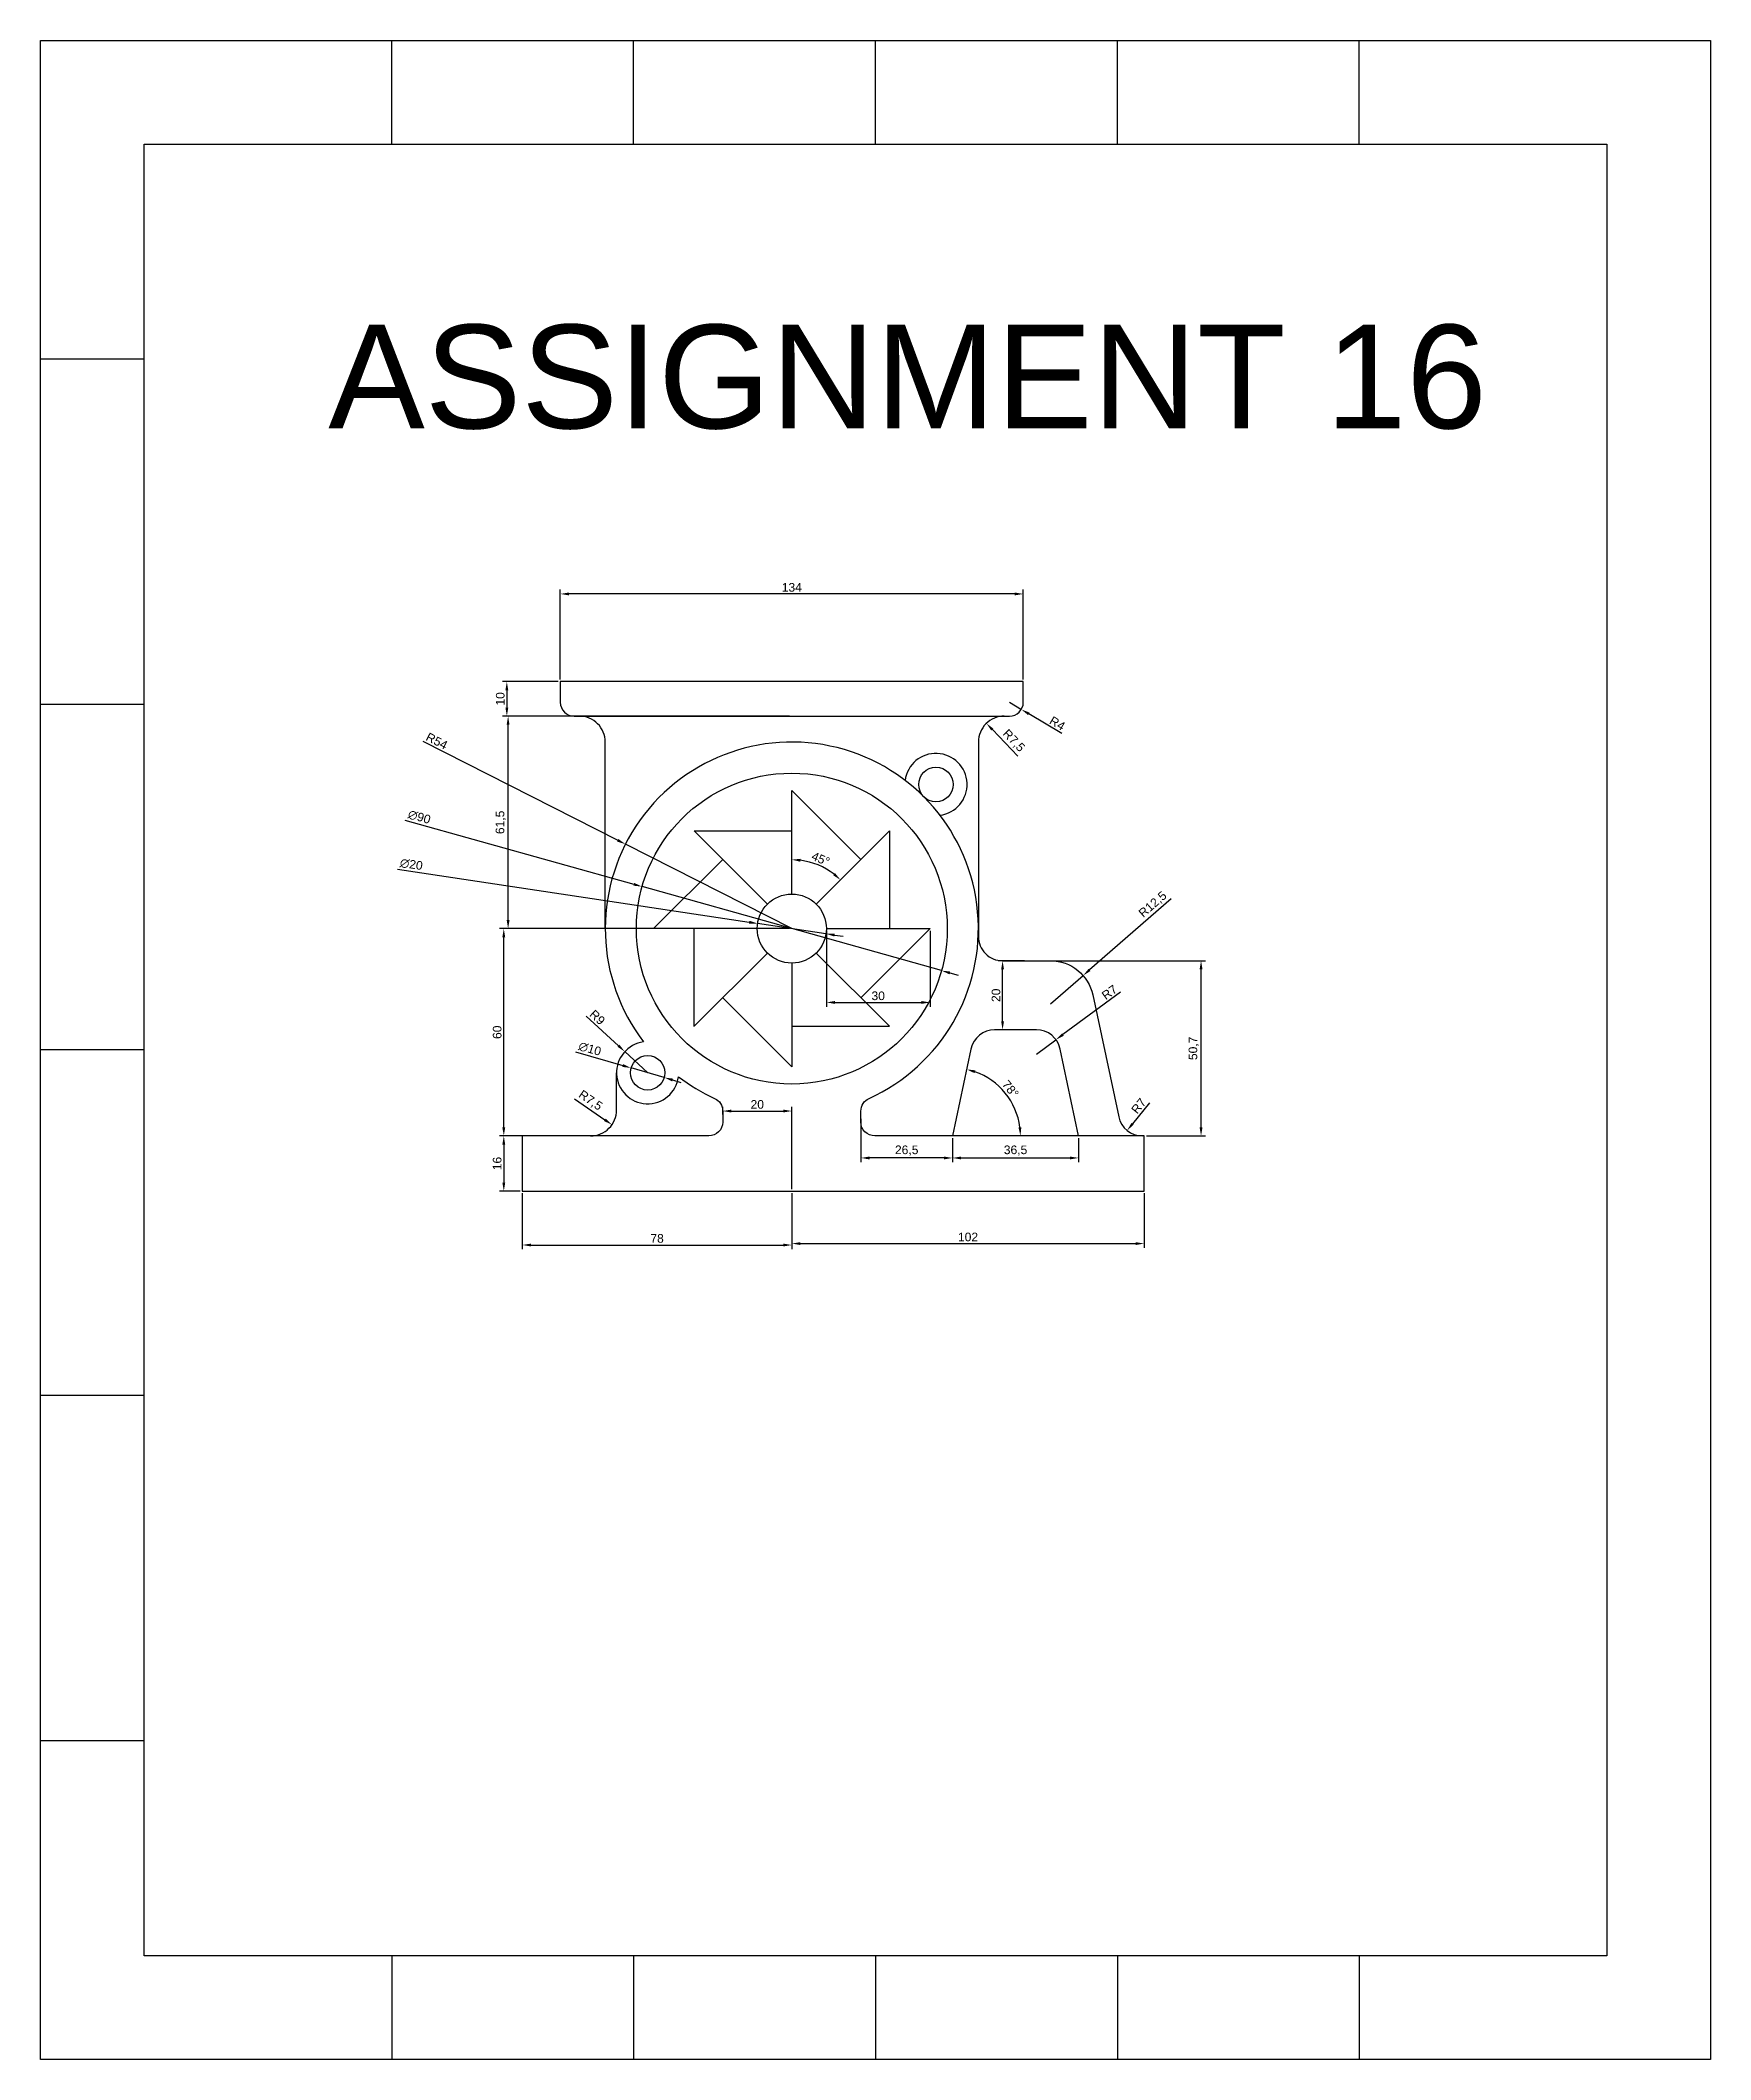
# Model space of a CAD drawing. Header units: millimetres. Extents: x 400 to 884, y 105 to 689.
import ezdxf

# ---------------------------------------------------------------- set-up
doc = ezdxf.new("R2010")
doc.units = ezdxf.units.MM
doc.layers.get('0').update_dxf_attribs({"color": 60})
for name, color, linetype in [('Layer1', 10, 'Continuous'), ('Layer4', 100, 'Continuous'), ('Layer5', 241, 'Continuous')]:
    doc.layers.add(name, color=color, linetype=linetype)
doc.layers.add('Layer6', color=7, linetype='Continuous', true_color=0xfeb79c)
doc.layers.add('Layer7', color=7, linetype='Continuous', true_color=0xb5d3e5)
doc.styles.get("Standard").update_dxf_attribs({"font": 'arial.ttf'})
doc.dimstyles.new('ISO-25', dxfattribs={"dimtxt": 2.5, "dimasz": 2.5, "dimexe": 1.25, "dimexo": 0.625, "dimtad": 1, "dimtxsty": 'Standard', "dimcen": 2.5, "dimadec": 0, "dimazin": 0, "dimtfac": 1, "dimtmove": 0, "dimatfit": 3, "dimfxl": 1, "dimarcsym": 0})

# ---------------------------------------------------------------- blocks, each defined once
blk = doc.blocks.new('*U1')
at = {"layer": 'Layer5'}
blk.add_line((0, -15), (0, 15), dxfattribs=at)
blk = doc.blocks.new('*U2')
at = {"layer": 'Layer5', "color": 0, "linetype": 'ByBlock', "lineweight": -2, "transparency": 16777216}
blk.add_blockref('*U1', (617.64, 470.65), dxfattribs=at)
for p, rotation in [((599.96, 463.33), 45.00000000000001), ((635.32, 463.33), 315.0000000000001), ((592.64, 445.65), 90), ((642.64, 445.65), 270), ((599.96, 427.98), 135), ((635.32, 427.98), 225.0000000000001), ((617.64, 420.65), 180)]:
    blk.add_blockref('*U1', p, dxfattribs=dict(at, rotation=rotation))
blk = doc.blocks.new('*U3')
at = {"layer": 'Layer5'}
blk.add_line((-14.14, 0), (14.14, 0), dxfattribs=at)
blk = doc.blocks.new('*U4')
at = {"layer": 'Layer5', "color": 0, "linetype": 'ByBlock', "lineweight": -2, "transparency": 16777216}
for p, rotation in [((627.64, 475.65), 314.9999999999999), ((645.92, 459.8), 270), ((587.64, 455.65), 44.99999999999999), ((589.36, 431.51), 90), ((647.64, 435.65), 225), ((607.64, 415.65), 135), ((631.78, 417.37), 180)]:
    blk.add_blockref('*U3', p, dxfattribs=dict(at, rotation=rotation))
blk.add_blockref('*U3', (603.5, 473.94), dxfattribs=at)
blk = doc.blocks.new('*D5')
at = {"layer": 'Defpoints', "color": 0, "lineweight": -2, "transparency": 16777216}
for p, q in [((550.64, 504), (550.64, 529.99)), ((682.14, 528.74), (553.14, 528.74)), ((684.64, 504), (684.64, 529.99))]:
    blk.add_line(p, q, dxfattribs=at)
at = {"layer": 'Defpoints', "color": 0, "transparency": 16777216}
for p in [(550.64, 528.74), (550.64, 503.37), (684.64, 503.37)]:
    blk.add_point(p, dxfattribs=at)
for points in [[(553.14, 529.16), (553.14, 528.33), (550.64, 528.74)], [(682.14, 529.16), (682.14, 528.33), (684.64, 528.74)]]:
    blk.add_solid(points, dxfattribs=at)
at = {"layer": 'Defpoints', "color": 0, "transparency": 16777216, "insert": (617.64, 530.64), "char_height": 2.5, "attachment_point": 5}
blk.add_mtext('134', dxfattribs=at)
blk = doc.blocks.new('*D6')
at = {"layer": 'Defpoints', "color": 0, "lineweight": -2, "transparency": 16777216}
for p, q in [((617.01, 493.37), (534.28, 493.37)), ((535.53, 434.37), (535.53, 490.87)), ((617.01, 431.87), (534.28, 431.87))]:
    blk.add_line(p, q, dxfattribs=at)
at = {"layer": 'Defpoints', "color": 0, "transparency": 16777216}
for p in [(535.53, 493.37), (617.64, 493.37), (617.64, 431.87)]:
    blk.add_point(p, dxfattribs=at)
for points in [[(535.11, 490.87), (535.94, 490.87), (535.53, 493.37)], [(535.11, 434.37), (535.94, 434.37), (535.53, 431.87)]]:
    blk.add_solid(points, dxfattribs=at)
at = {"layer": 'Defpoints', "color": 0, "transparency": 16777216, "insert": (533.4, 462.62), "char_height": 2.5, "attachment_point": 5, "rotation": 90}
blk.add_mtext('61,5', dxfattribs=at)
blk = doc.blocks.new('*D7')
at = {"layer": 'Defpoints', "color": 0, "lineweight": -2, "transparency": 16777216}
for p, q in [((617.01, 431.87), (533.03, 431.87)), ((534.28, 374.37), (534.28, 429.37)), ((566.01, 371.87), (533.03, 371.87))]:
    blk.add_line(p, q, dxfattribs=at)
at = {"layer": 'Defpoints', "color": 0, "transparency": 16777216}
for p in [(534.28, 431.87), (617.64, 431.87), (566.64, 371.87)]:
    blk.add_point(p, dxfattribs=at)
for points in [[(533.86, 429.37), (534.69, 429.37), (534.28, 431.87)], [(533.86, 374.37), (534.69, 374.37), (534.28, 371.87)]]:
    blk.add_solid(points, dxfattribs=at)
at = {"layer": 'Defpoints', "color": 0, "transparency": 16777216, "insert": (532.37, 401.87), "char_height": 2.5, "attachment_point": 5, "rotation": 90}
blk.add_mtext('60', dxfattribs=at)
blk = doc.blocks.new('*D8')
at = {"layer": 'Defpoints', "color": 0, "lineweight": -2, "transparency": 16777216}
for p, q in [((539.01, 371.87), (533.03, 371.87)), ((534.28, 369.37), (534.28, 358.37)), ((539.01, 355.87), (533.03, 355.87))]:
    blk.add_line(p, q, dxfattribs=at)
at = {"layer": 'Defpoints', "color": 0, "transparency": 16777216}
for p in [(539.64, 371.87), (534.28, 355.87), (539.64, 355.87)]:
    blk.add_point(p, dxfattribs=at)
for points in [[(533.86, 369.37), (534.69, 369.37), (534.28, 371.87)], [(533.86, 358.37), (534.69, 358.37), (534.28, 355.87)]]:
    blk.add_solid(points, dxfattribs=at)
at = {"layer": 'Defpoints', "color": 0, "transparency": 16777216, "insert": (532.37, 363.87), "char_height": 2.5, "attachment_point": 5, "rotation": 90}
blk.add_mtext('16', dxfattribs=at)
blk = doc.blocks.new('*D9')
at = {"layer": 'Defpoints', "color": 0, "lineweight": -2, "transparency": 16777216}
for p, q in [((539.64, 355.25), (539.64, 339.04)), ((617.64, 355.25), (617.64, 339.04)), ((542.14, 340.29), (615.14, 340.29))]:
    blk.add_line(p, q, dxfattribs=at)
at = {"layer": 'Defpoints', "color": 0, "transparency": 16777216}
for p in [(539.64, 355.87), (617.64, 355.87), (617.64, 340.29)]:
    blk.add_point(p, dxfattribs=at)
for points in [[(542.14, 340.7), (542.14, 339.87), (539.64, 340.29)], [(615.14, 340.7), (615.14, 339.87), (617.64, 340.29)]]:
    blk.add_solid(points, dxfattribs=at)
at = {"layer": 'Defpoints', "color": 0, "transparency": 16777216, "insert": (578.64, 342.19), "char_height": 2.5, "attachment_point": 5}
blk.add_mtext('78', dxfattribs=at)
blk = doc.blocks.new('*D10')
at = {"layer": 'Defpoints', "color": 0, "lineweight": -2, "transparency": 16777216}
for p, q in [((617.64, 355.25), (617.64, 339.45)), ((719.64, 355.25), (719.64, 339.45)), ((620.14, 340.7), (717.14, 340.7))]:
    blk.add_line(p, q, dxfattribs=at)
at = {"layer": 'Defpoints', "color": 0, "transparency": 16777216}
for p in [(617.64, 355.87), (719.64, 355.87), (719.64, 340.7)]:
    blk.add_point(p, dxfattribs=at)
for points in [[(620.14, 341.12), (620.14, 340.29), (617.64, 340.7)], [(717.14, 341.12), (717.14, 340.29), (719.64, 340.7)]]:
    blk.add_solid(points, dxfattribs=at)
at = {"layer": 'Defpoints', "color": 0, "transparency": 16777216, "insert": (668.64, 342.6), "char_height": 2.5, "attachment_point": 5}
blk.add_mtext('102', dxfattribs=at)
blk = doc.blocks.new('*D11')
at = {"layer": 'Defpoints', "color": 0, "lineweight": -2, "transparency": 16777216}
for p, q in [((637.64, 376.85), (637.64, 364.24)), ((664.14, 371.25), (664.14, 364.24)), ((661.64, 365.49), (640.14, 365.49))]:
    blk.add_line(p, q, dxfattribs=at)
at = {"layer": 'Defpoints', "color": 0, "transparency": 16777216}
for p in [(637.64, 377.47), (664.14, 371.87), (637.64, 365.49)]:
    blk.add_point(p, dxfattribs=at)
for points in [[(640.14, 365.9), (640.14, 365.07), (637.64, 365.49)], [(661.64, 365.9), (661.64, 365.07), (664.14, 365.49)]]:
    blk.add_solid(points, dxfattribs=at)
at = {"layer": 'Defpoints', "color": 0, "transparency": 16777216, "insert": (650.89, 367.61), "char_height": 2.5, "attachment_point": 5}
blk.add_mtext('26,5', dxfattribs=at)
blk = doc.blocks.new('*D12')
at = {"layer": 'Defpoints', "color": 0, "lineweight": -2, "transparency": 16777216}
for p, q in [((664.14, 371.25), (664.14, 364.24)), ((700.64, 371.25), (700.64, 364.24)), ((666.64, 365.49), (698.14, 365.49))]:
    blk.add_line(p, q, dxfattribs=at)
at = {"layer": 'Defpoints', "color": 0, "transparency": 16777216}
for p in [(664.14, 371.87), (700.64, 371.87), (700.64, 365.49)]:
    blk.add_point(p, dxfattribs=at)
for points in [[(666.64, 365.9), (666.64, 365.07), (664.14, 365.49)], [(698.14, 365.9), (698.14, 365.07), (700.64, 365.49)]]:
    blk.add_solid(points, dxfattribs=at)
at = {"layer": 'Defpoints', "color": 0, "transparency": 16777216, "insert": (682.39, 367.61), "char_height": 2.5, "attachment_point": 5}
blk.add_mtext('36,5', dxfattribs=at)
blk = doc.blocks.new('*D13')
at = {"layer": 'Defpoints', "color": 0, "lineweight": -2, "transparency": 16777216}
blk.add_arc((664.14, 371.87), 19.68, 7.28398, 70.71602, dxfattribs=at)
at = {"layer": 'Defpoints', "color": 0, "transparency": 16777216}
for p in [(669.49, 397.03), (681.83, 380.5), (641.64, 371.87), (664.14, 371.87), (719.64, 371.87)]:
    blk.add_point(p, dxfattribs=at)
for points in [[(670.53, 390.04), (670.75, 390.85), (668.23, 391.12)], [(684.07, 374.39), (683.24, 374.34), (683.82, 371.87)]]:
    blk.add_solid(points, dxfattribs=at)
at = {"layer": 'Defpoints', "color": 0, "transparency": 16777216, "insert": (680.91, 385.45), "char_height": 2.5, "attachment_point": 5, "rotation": 309}
blk.add_mtext('78°', dxfattribs=at)
blk = doc.blocks.new('*D14')
at = {"layer": 'Defpoints', "color": 0, "lineweight": -2, "transparency": 16777216}
for p, q in [((510.82, 486.1), (567.26, 457.45)), ((617.64, 431.87), (569.49, 456.31))]:
    blk.add_line(p, q, dxfattribs=at)
at = {"layer": 'Defpoints', "color": 0, "transparency": 16777216}
for p in [(569.49, 456.31), (617.64, 431.87)]:
    blk.add_point(p, dxfattribs=at)
blk.add_solid([(567.45, 457.82), (567.07, 457.07), (569.49, 456.31)], dxfattribs=at)
at = {"layer": 'Defpoints', "color": 0, "transparency": 16777216, "insert": (514.89, 486.16), "char_height": 2.5, "attachment_point": 5, "rotation": 333.08555}
blk.add_mtext('R54', dxfattribs=at)
blk = doc.blocks.new('*D15')
at = {"layer": 'Defpoints', "color": 0, "lineweight": -2, "transparency": 16777216}
for p, q in [((505.66, 463.29), (571.91, 444.7)), ((660.97, 419.71), (574.31, 444.03)), ((663.37, 419.04), (665.78, 418.36))]:
    blk.add_line(p, q, dxfattribs=at)
at = {"layer": 'Defpoints', "color": 0, "transparency": 16777216}
for p in [(574.31, 444.03), (660.97, 419.71)]:
    blk.add_point(p, dxfattribs=at)
for points in [[(572.02, 445.1), (571.79, 444.3), (574.31, 444.03)], [(663.49, 419.44), (663.26, 418.64), (660.97, 419.71)]]:
    blk.add_solid(points, dxfattribs=at)
at = {"layer": 'Defpoints', "color": 0, "transparency": 16777216, "insert": (509.82, 464.17), "char_height": 2.5, "attachment_point": 5, "rotation": 344.326}
blk.add_mtext('∅90', dxfattribs=at)
blk = doc.blocks.new('*D16')
at = {"layer": 'Defpoints', "color": 0, "lineweight": -2, "transparency": 16777216}
for p, q in [((503.5, 449.06), (605.28, 433.73)), ((627.53, 430.38), (607.75, 433.36)), ((630, 430.01), (632.47, 429.64))]:
    blk.add_line(p, q, dxfattribs=at)
at = {"layer": 'Defpoints', "color": 0, "transparency": 16777216}
for p in [(607.75, 433.36), (627.53, 430.38)]:
    blk.add_point(p, dxfattribs=at)
for points in [[(605.34, 434.14), (605.22, 433.32), (607.75, 433.36)], [(630.06, 430.42), (629.94, 429.6), (627.53, 430.38)]]:
    blk.add_solid(points, dxfattribs=at)
at = {"layer": 'Defpoints', "color": 0, "transparency": 16777216, "insert": (507.52, 450.45), "char_height": 2.5, "attachment_point": 5, "rotation": 351.43389}
blk.add_mtext('∅20', dxfattribs=at)
blk = doc.blocks.new('*D17')
at = {"layer": 'Defpoints', "color": 0, "lineweight": -2, "transparency": 16777216}
blk.add_arc((617.64, 431.87), 19.94, 52.18644, 82.81356, dxfattribs=at)
at = {"layer": 'Defpoints', "color": 0, "transparency": 16777216}
for p in [(617.64, 471.87), (645.92, 460.16), (627.61, 449.14), (617.64, 441.87), (624.71, 438.94)]:
    blk.add_point(p, dxfattribs=at)
for points in [[(620.11, 451.24), (620.16, 452.08), (617.64, 451.82)], [(630.14, 447.94), (629.59, 447.32), (631.74, 445.97)]]:
    blk.add_solid(points, dxfattribs=at)
at = {"layer": 'Defpoints', "color": 0, "transparency": 16777216, "insert": (626, 452.05), "char_height": 2.5, "attachment_point": 5, "rotation": 337.5}
blk.add_mtext('45°', dxfattribs=at)
blk = doc.blocks.new('*D18')
at = {"layer": 'Defpoints', "color": 0, "lineweight": -2, "transparency": 16777216}
for p, q in [((627.64, 431.25), (627.64, 409.26)), ((657.64, 431.25), (657.64, 409.26)), ((630.14, 410.51), (655.14, 410.51))]:
    blk.add_line(p, q, dxfattribs=at)
at = {"layer": 'Defpoints', "color": 0, "transparency": 16777216}
for p in [(627.64, 431.87), (657.64, 431.87), (657.64, 410.51)]:
    blk.add_point(p, dxfattribs=at)
for points in [[(630.14, 410.92), (630.14, 410.09), (627.64, 410.51)], [(655.14, 410.92), (655.14, 410.09), (657.64, 410.51)]]:
    blk.add_solid(points, dxfattribs=at)
at = {"layer": 'Defpoints', "color": 0, "transparency": 16777216, "insert": (642.64, 412.41), "char_height": 2.5, "attachment_point": 5}
blk.add_mtext('30', dxfattribs=at)
blk = doc.blocks.new('*D19')
at = {"layer": 'Defpoints', "color": 0, "lineweight": -2, "transparency": 16777216}
blk.add_line((683.09, 481.74), (675.68, 489.48), dxfattribs=at)
at = {"layer": 'Defpoints', "color": 0, "transparency": 16777216}
for p in [(673.95, 491.29), (679.14, 485.87)]:
    blk.add_point(p, dxfattribs=at)
blk.add_solid([(675.98, 489.77), (675.38, 489.19), (673.95, 491.29)], dxfattribs=at)
at = {"layer": 'Defpoints', "color": 0, "transparency": 16777216, "insert": (681.78, 486.18), "char_height": 2.5, "attachment_point": 5, "rotation": 313.74924}
blk.add_mtext('R7,5', dxfattribs=at)
blk = doc.blocks.new('*D20')
at = {"layer": 'Defpoints', "color": 0, "lineweight": -2, "transparency": 16777216}
for p, q in [((680.64, 497.37), (684.07, 495.32)), ((695.8, 488.32), (686.22, 494.04))]:
    blk.add_line(p, q, dxfattribs=at)
at = {"layer": 'Defpoints', "color": 0, "transparency": 16777216}
for p in [(680.64, 497.37), (684.07, 495.32)]:
    blk.add_point(p, dxfattribs=at)
blk.add_solid([(686.43, 494.4), (686.01, 493.68), (684.07, 495.32)], dxfattribs=at)
at = {"layer": 'Defpoints', "color": 0, "transparency": 16777216, "insert": (694.49, 491.28), "char_height": 2.5, "attachment_point": 5, "rotation": 329.16322}
blk.add_mtext('R4', dxfattribs=at)
blk = doc.blocks.new('*D21')
at = {"layer": 'Defpoints', "color": 0, "lineweight": -2, "transparency": 16777216}
for p, q in [((550.01, 503.37), (533.91, 503.37)), ((535.16, 500.87), (535.16, 495.87)), ((555.51, 493.37), (533.91, 493.37))]:
    blk.add_line(p, q, dxfattribs=at)
at = {"layer": 'Defpoints', "color": 0, "transparency": 16777216}
for p in [(550.64, 503.37), (535.16, 493.37), (556.14, 493.37)]:
    blk.add_point(p, dxfattribs=at)
for points in [[(534.75, 500.87), (535.58, 500.87), (535.16, 503.37)], [(534.75, 495.87), (535.58, 495.87), (535.16, 493.37)]]:
    blk.add_solid(points, dxfattribs=at)
at = {"layer": 'Defpoints', "color": 0, "transparency": 16777216, "insert": (533.26, 498.37), "char_height": 2.5, "attachment_point": 5, "rotation": 90}
blk.add_mtext('10', dxfattribs=at)
blk = doc.blocks.new('*D22')
at = {"layer": 'Defpoints', "color": 0, "lineweight": -2, "transparency": 16777216}
for p, q in [((555.02, 396.21), (568.72, 392.24)), ((580.72, 388.76), (571.12, 391.54)), ((583.12, 388.06), (585.52, 387.37))]:
    blk.add_line(p, q, dxfattribs=at)
at = {"layer": 'Defpoints', "color": 0, "transparency": 16777216}
for p in [(571.12, 391.54), (580.72, 388.76)]:
    blk.add_point(p, dxfattribs=at)
for points in [[(568.83, 392.64), (568.6, 391.84), (571.12, 391.54)], [(583.24, 388.46), (583.01, 387.66), (580.72, 388.76)]]:
    blk.add_solid(points, dxfattribs=at)
at = {"layer": 'Defpoints', "color": 0, "transparency": 16777216, "insert": (559.19, 397.06), "char_height": 2.5, "attachment_point": 5, "rotation": 343.82611}
blk.add_mtext('∅10', dxfattribs=at)
blk = doc.blocks.new('*D23')
at = {"layer": 'Defpoints', "color": 0, "lineweight": -2, "transparency": 16777216}
for p, q in [((558.13, 406.57), (567.47, 397.95)), ((575.92, 390.15), (569.31, 396.26))]:
    blk.add_line(p, q, dxfattribs=at)
at = {"layer": 'Defpoints', "color": 0, "transparency": 16777216}
for p in [(569.31, 396.26), (575.92, 390.15)]:
    blk.add_point(p, dxfattribs=at)
blk.add_solid([(567.75, 398.26), (567.19, 397.65), (569.31, 396.26)], dxfattribs=at)
at = {"layer": 'Defpoints', "color": 0, "transparency": 16777216, "insert": (561.36, 406.18), "char_height": 2.5, "attachment_point": 5, "rotation": 317.28991}
blk.add_mtext('R9', dxfattribs=at)
blk = doc.blocks.new('*D24')
at = {"layer": 'Defpoints', "color": 0, "lineweight": -2, "transparency": 16777216}
blk.add_line((554.72, 382.62), (563.53, 376.52), dxfattribs=at)
at = {"layer": 'Defpoints', "color": 0, "transparency": 16777216}
for p in [(559.42, 379.37), (565.59, 375.1)]:
    blk.add_point(p, dxfattribs=at)
blk.add_solid([(563.77, 376.87), (563.29, 376.18), (565.59, 375.1)], dxfattribs=at)
at = {"layer": 'Defpoints', "color": 0, "transparency": 16777216, "insert": (559.31, 382.03), "char_height": 2.5, "attachment_point": 5, "rotation": 325.28936}
blk.add_mtext('R7,5', dxfattribs=at)
blk = doc.blocks.new('*D25')
at = {"layer": 'Defpoints', "color": 0, "lineweight": -2, "transparency": 16777216}
for p, q in [((597.64, 378.1), (597.64, 380.32)), ((617.64, 356.5), (617.64, 380.32)), ((600.14, 379.07), (615.14, 379.07))]:
    blk.add_line(p, q, dxfattribs=at)
at = {"layer": 'Defpoints', "color": 0, "transparency": 16777216}
for p in [(597.64, 377.47), (617.64, 379.07), (617.64, 355.87)]:
    blk.add_point(p, dxfattribs=at)
for points in [[(600.14, 379.49), (600.14, 378.65), (597.64, 379.07)], [(615.14, 379.49), (615.14, 378.65), (617.64, 379.07)]]:
    blk.add_solid(points, dxfattribs=at)
at = {"layer": 'Defpoints', "color": 0, "transparency": 16777216, "insert": (607.64, 380.97), "char_height": 2.5, "attachment_point": 5}
blk.add_mtext('20', dxfattribs=at)
blk = doc.blocks.new('*D26')
at = {"layer": 'Defpoints', "color": 0, "lineweight": -2, "transparency": 16777216}
for p, q in [((684.95, 422.57), (677.39, 422.57)), ((678.64, 405.07), (678.64, 420.07)), ((681.76, 402.57), (677.39, 402.57))]:
    blk.add_line(p, q, dxfattribs=at)
at = {"layer": 'Defpoints', "color": 0, "transparency": 16777216}
for p in [(678.64, 422.57), (685.58, 422.57), (682.39, 402.57)]:
    blk.add_point(p, dxfattribs=at)
for points in [[(678.22, 420.07), (679.06, 420.07), (678.64, 422.57)], [(678.22, 405.07), (679.06, 405.07), (678.64, 402.57)]]:
    blk.add_solid(points, dxfattribs=at)
at = {"layer": 'Defpoints', "color": 0, "transparency": 16777216, "insert": (676.74, 412.57), "char_height": 2.5, "attachment_point": 5, "rotation": 90}
blk.add_mtext('20', dxfattribs=at)
blk = doc.blocks.new('*D27')
at = {"layer": 'Defpoints', "color": 0, "lineweight": -2, "transparency": 16777216}
for p, q in [((727.43, 440.49), (703.83, 419.93)), ((692.52, 410.07), (701.94, 418.28))]:
    blk.add_line(p, q, dxfattribs=at)
at = {"layer": 'Defpoints', "color": 0, "transparency": 16777216}
for p in [(701.94, 418.28), (692.52, 410.07)]:
    blk.add_point(p, dxfattribs=at)
blk.add_solid([(703.55, 420.24), (704.1, 419.61), (701.94, 418.28)], dxfattribs=at)
at = {"layer": 'Defpoints', "color": 0, "transparency": 16777216, "insert": (722.2, 438.76), "char_height": 2.5, "attachment_point": 5, "rotation": 41.07356}
blk.add_mtext('R12,5', dxfattribs=at)
blk = doc.blocks.new('*D28')
at = {"layer": 'Defpoints', "color": 0, "lineweight": -2, "transparency": 16777216}
blk.add_line((721.15, 381.42), (716.26, 375.37), dxfattribs=at)
at = {"layer": 'Defpoints', "color": 0, "transparency": 16777216}
for p in [(719.09, 378.87), (714.68, 373.43)]:
    blk.add_point(p, dxfattribs=at)
blk.add_solid([(715.93, 375.64), (716.58, 375.11), (714.68, 373.43)], dxfattribs=at)
at = {"layer": 'Defpoints', "color": 0, "transparency": 16777216, "insert": (718.03, 380.55), "char_height": 2.5, "attachment_point": 5, "rotation": 51}
blk.add_mtext('R7', dxfattribs=at)
blk = doc.blocks.new('*D29')
at = {"layer": 'Defpoints', "color": 0, "lineweight": -2, "transparency": 16777216}
for p, q in [((712.81, 413.5), (696.1, 401.2)), ((688.45, 395.57), (694.08, 399.72))]:
    blk.add_line(p, q, dxfattribs=at)
at = {"layer": 'Defpoints', "color": 0, "transparency": 16777216}
for p in [(694.08, 399.72), (688.45, 395.57)]:
    blk.add_point(p, dxfattribs=at)
blk.add_solid([(695.85, 401.54), (696.34, 400.87), (694.08, 399.72)], dxfattribs=at)
at = {"layer": 'Defpoints', "color": 0, "transparency": 16777216, "insert": (709.58, 413.44), "char_height": 2.5, "attachment_point": 5, "rotation": 36.34251}
blk.add_mtext('R7', dxfattribs=at)
blk = doc.blocks.new('*D30')
at = {"layer": 'Defpoints', "color": 0, "lineweight": -2, "transparency": 16777216}
for p, q in [((686.2, 422.57), (737.33, 422.57)), ((736.08, 374.37), (736.08, 420.07)), ((720.26, 371.87), (737.33, 371.87))]:
    blk.add_line(p, q, dxfattribs=at)
at = {"layer": 'Defpoints', "color": 0, "transparency": 16777216}
for p in [(685.58, 422.57), (736.08, 422.57), (719.64, 371.87)]:
    blk.add_point(p, dxfattribs=at)
for points in [[(735.67, 420.07), (736.5, 420.07), (736.08, 422.57)], [(735.67, 374.37), (736.5, 374.37), (736.08, 371.87)]]:
    blk.add_solid(points, dxfattribs=at)
at = {"layer": 'Defpoints', "color": 0, "transparency": 16777216, "insert": (733.96, 397.22), "char_height": 2.5, "attachment_point": 5, "rotation": 90}
blk.add_mtext('50,7', dxfattribs=at)

msp = doc.modelspace()

# ---------------------------------------------------------------- linework, layer by layer
msp.add_circle((617.64, 431.871), 10)
at = {"layer": 'Defpoints'}
for p, q in [((501.86, 658.971), (501.86, 688.971)), ((571.86, 658.971), (571.86, 688.971)), ((641.86, 658.971), (641.86, 688.971)), ((711.86, 658.971), (711.86, 688.971)), ((781.86, 658.971), (781.86, 688.971)), ((430.157, 596.737), (400.157, 596.737)), ((430.157, 496.737), (400.157, 496.737)), ((430.157, 396.737), (400.157, 396.737)), ((430.157, 296.737), (400.157, 296.737)), ((430.157, 196.737), (400.157, 196.737)), ((501.86, 134.503), (501.86, 104.503)), ((571.86, 134.503), (571.86, 104.503)), ((641.86, 134.503), (641.86, 104.503)), ((711.86, 134.503), (711.86, 104.503)), ((781.86, 134.503), (781.86, 104.503))]:
    msp.add_line(p, q, dxfattribs=at)
for points in [[(400.157, 688.971), (883.563, 688.971), (883.563, 104.503), (400.157, 104.503)], [(430.157, 658.971), (853.563, 658.971), (853.563, 134.503), (430.157, 134.503)]]:
    msp.add_lwpolyline(points, close=True, dxfattribs=at)
at = {"layer": 'Layer1'}
msp.add_lwpolyline([(550.64, 497.371, 0.4142136), (554.64, 493.371), (680.64, 493.371, 0.4142136), (684.64, 497.371), (684.64, 503.371), (550.64, 503.371)], format="xyb", close=True, dxfattribs=at)
for points in [[(563.64, 431.871), (563.64, 485.871, 0.4142136), (556.14, 493.371)], [(679.14, 493.371, 0.4142136), (671.64, 485.871), (671.64, 431.871), (671.64, 429.571, 0.4142136), (678.64, 422.571), (692.52, 422.571, -0.3541186), (704.747, 412.67), (712.24, 377.416, 0.3541186), (719.087, 371.871)], [(559.42, 371.871, 0.4142136), (566.92, 379.371), (566.92, 390.152)]]:
    msp.add_lwpolyline(points, format="xyb", dxfattribs=at)
at = {"layer": 'Layer4'}
msp.add_circle((617.64, 431.871), 45, dxfattribs=at)
at = {"layer": 'Layer6'}
msp.add_lwpolyline([(539.64, 371.871), (539.64, 355.871), (617.64, 355.871), (719.64, 355.871), (719.64, 371.871), (641.64, 371.871, -0.4142136), (637.64, 375.871), (637.64, 379.069, -0.2941106), (639.984, 382.711, 2.8617523), (574.74, 399.074, 2.0262698), (584.843, 388.972, 0.0565869), (595.295, 382.711, -0.2941106), (597.64, 379.069), (597.64, 375.871, -0.4142136), (593.64, 371.871)], format="xyb", close=True, dxfattribs=at)
for centre in [(659.359, 473.59), (575.92, 390.152)]:
    msp.add_circle(centre, 5, dxfattribs=at)
msp.add_arc((659.359, 473.59), 9, 277.534309, 172.465691, dxfattribs=at)
at = {"layer": 'Layer7'}
msp.add_line((682.39, 402.571), (676.333, 402.571), dxfattribs=at)
msp.add_lwpolyline([(700.64, 371.871), (695.293, 397.026, 0.3541186), (688.446, 402.571), (676.333, 402.571, 0.3541186), (669.486, 397.026), (664.14, 371.871)], format="xyb", dxfattribs=at)

# ---------------------------------------------------------------- block references
at = {"layer": 'Layer5'}
for name in ['*U2', '*U4']:
    msp.add_blockref(name, (0, -13.784), dxfattribs=at)

# ---------------------------------------------------------------- texts
at = {"layer": 'Defpoints', "color": 11, "true_color": 0xfe6377}
msp.add_text('ASSIGNMENT 16', height=30, dxfattribs=at).set_placement((483.469, 576.665))

# ---------------------------------------------------------------- dimensions: what is measured, and where the dimension line sits
at = {"layer": 'Defpoints'}
for base, p1, p2, picture, middle in [((550.64, 528.743), (684.64, 503.371), (550.64, 503.371), '*D5', (617.64, 530.645)), ((657.64, 410.508), (627.64, 431.871), (657.64, 431.871), '*D18', (642.64, 412.41)), ((617.64, 379.07), (597.64, 377.47), (617.64, 355.871), '*D25', (607.64, 380.972)), ((637.64, 365.486), (664.14, 371.871), (637.64, 377.47), '*D11', (650.89, 367.613)), ((700.64, 365.486), (664.14, 371.871), (700.64, 371.871), '*D12', (682.39, 367.613)), ((617.64, 340.285), (539.64, 355.871), (617.64, 355.871), '*D9', (578.64, 342.187)), ((719.64, 340.702), (617.64, 355.871), (719.64, 355.871), '*D10', (668.64, 342.603))]:
    dim = msp.add_linear_dim(base=base, p1=p1, p2=p2, dimstyle='ISO-25', dxfattribs=at)
    dim.commit()
    dim.dimension.update_dxf_attribs({"geometry": picture, "text_midpoint": middle})
for base, p1, p2, picture, middle in [((535.164, 493.371), (550.64, 503.371), (556.14, 493.371), '*D21', (533.263, 498.371)), ((535.525, 493.371), (617.64, 431.871), (617.64, 493.371), '*D6', (533.398, 462.621)), ((534.275, 431.871), (566.64, 371.871), (617.64, 431.871), '*D7', (532.374, 401.871)), ((678.64, 422.571), (682.39, 402.571), (685.58, 422.571), '*D26', (676.738, 412.571)), ((736.085, 422.571), (719.64, 371.871), (685.58, 422.571), '*D30', (733.957, 397.221)), ((534.275, 355.871), (539.64, 371.871), (539.64, 355.871), '*D8', (532.374, 363.871))]:
    dim = msp.add_linear_dim(base=base, p1=p1, p2=p2, angle=90, dimstyle='ISO-25', dxfattribs=at)
    dim.commit()
    dim.dimension.update_dxf_attribs({"geometry": picture, "text_midpoint": middle})
for center, mpoint, picture, middle in [((680.64, 497.371), (684.074, 495.321), '*D20', (693.533, 489.674)), ((679.14, 485.871), (673.953, 491.289), '*D19', (680.25, 484.711)), ((617.64, 431.871), (569.489, 456.315), '*D14', (514.032, 484.467)), ((692.52, 410.071), (701.943, 418.284), '*D27', (723.598, 437.157)), ((688.446, 395.571), (694.084, 399.719), '*D29', (710.686, 411.934)), ((575.92, 390.152), (569.307, 396.256), '*D23', (560.075, 404.778)), ((559.42, 379.371), (565.586, 375.1), '*D24', (558.1, 380.286)), ((719.087, 378.871), (714.682, 373.431), '*D28', (719.49, 379.369))]:
    dim = msp.add_radius_dim(center=center, mpoint=mpoint, dimstyle='ISO-25', dxfattribs=at)
    dim.commit()
    dim.dimension.update_dxf_attribs({"geometry": picture, "text_midpoint": middle, "dimtype": 164})
for base, line1, line2, picture, middle in [((627.612, 449.144), ((624.711, 438.942), (645.924, 460.155)), ((617.64, 441.871), (617.64, 471.871)), '*D17', (625.998, 452.05)), ((681.826, 380.497), ((719.64, 371.871), (641.64, 371.871)), ((669.486, 397.026), (664.14, 371.871)), '*D13', (680.91, 385.452))]:
    dim = msp.add_angular_dim_2l(base=base, line1=line1, line2=line2, dimstyle='ISO-25', dxfattribs=at)
    dim.commit()
    dim.dimension.update_dxf_attribs({"geometry": picture, "text_midpoint": middle})
for p1, p2, picture, middle in [((660.966, 419.714), (574.313, 444.028), '*D15', (509.291, 462.273)), ((627.528, 430.381), (607.751, 433.36), '*D16', (507.226, 448.503)), ((580.722, 388.759), (571.118, 391.544), '*D22', (558.642, 395.163))]:
    dim = msp.add_diameter_dim_2p(p1=p1, p2=p2, dimstyle='ISO-25', dxfattribs=at)
    dim.commit()
    dim.dimension.update_dxf_attribs({"geometry": picture, "text_midpoint": middle, "dimtype": 163})

doc.saveas('drawing.dxf')
